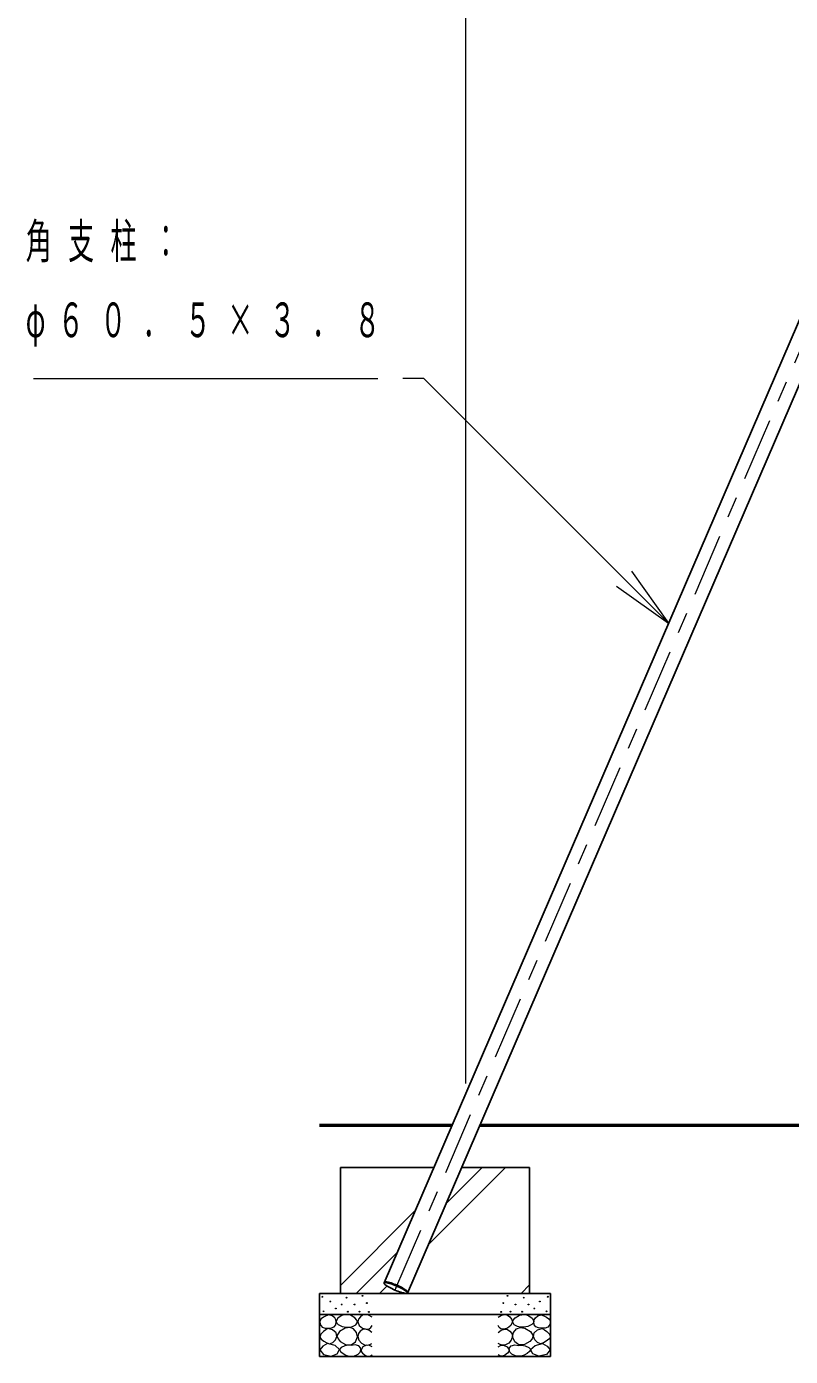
# Model space of a CAD drawing. Units: millimetres on the paper. Extents: x 197 to 617, y 140 to 437.
# Drawn here: x 340.7 to 377.1, y 201.9 to 265.2 of the extents above; entities that cross this region are included whole.
import ezdxf

# ---------------------------------------------------------------- set-up
doc = ezdxf.new("R2010")
doc.units = ezdxf.units.MM
doc.linetypes.add('USER2', pattern=[6, 3, -1, 1, -1])
doc.layers.add('線', color=2, linetype='Continuous', lineweight=25)
doc.layers.add('補助', color=2, linetype='Continuous', lineweight=13)
doc.styles.add('ＭＳ ゴシック', font='')
doc.styles.get('ＭＳ ゴシック').set_extended_font_data('MS Gothic')

msp = doc.modelspace()

# ---------------------------------------------------------------- linework, layer by layer
at = {"layer": '線', "color": 1, "linetype": 'USER2', "lineweight": 13}
for q in [(383.181, 262.833), (358.27, 205.039)]:
    msp.add_line((358.312, 205.135), q, dxfattribs=at)
at = {"layer": '線', "color": 7}
for p, q in [((357.756, 205.375), (381.625, 260.753)), ((358.867, 204.896), (382.737, 260.274)), ((355.681, 210.877), (355.681, 204.877)), ((360.128, 210.877), (355.681, 210.877)), ((364.681, 210.877), (361.445, 210.877)), ((364.681, 204.877), (364.681, 210.877)), ((354.681, 204.877), (354.681, 201.877)), ((354.681, 204.877), (365.681, 204.877)), ((365.681, 201.877), (365.681, 204.877)), ((354.681, 203.877), (365.681, 203.877)), ((354.681, 201.877), (365.681, 201.877))]:
    msp.add_line(p, q, dxfattribs=at)
at = {"layer": '線', "color": 7, "lineweight": 50}
for p, q in [((360.99, 212.877), (354.681, 212.877)), ((405.054, 212.877), (362.307, 212.877))]:
    msp.add_line(p, q, dxfattribs=at)
at = {"layer": '線', "color": 7, "lineweight": 13}
for p, q in [((359.857, 207.193), (363.541, 210.877)), ((360.708, 209.166), (362.419, 210.877)), ((355.681, 205.261), (359.242, 208.823)), ((356.419, 204.877), (358.392, 206.85)), ((364.276, 204.877), (364.681, 205.281)), ((357.541, 204.877), (357.896, 205.232))]:
    msp.add_line(p, q, dxfattribs=at)
at = {"layer": '線', "color": 7}
for points in [[(357.756, 205.375), (357.755, 205.36), (357.764, 205.341), (357.782, 205.319), (357.81, 205.294), (357.845, 205.266), (357.889, 205.236), (357.94, 205.204), (357.998, 205.171), (358.061, 205.138), (358.128, 205.104), (358.198, 205.071), (358.27, 205.039), (358.343, 205.008), (358.415, 204.98), (358.486, 204.954), (358.553, 204.932), (358.617, 204.913), (358.675, 204.898), (358.727, 204.886), (358.772, 204.879), (358.809, 204.877), (358.837, 204.879), (358.857, 204.885), (358.867, 204.896)], [(358.867, 204.896), (358.868, 204.91), (358.859, 204.929), (358.841, 204.951), (358.813, 204.976), (358.778, 205.004), (358.734, 205.034), (358.683, 205.066), (358.625, 205.099), (358.563, 205.133), (358.496, 205.166), (358.425, 205.199), (358.353, 205.232), (358.28, 205.262), (358.208, 205.29), (358.137, 205.316), (358.07, 205.338), (358.006, 205.357), (357.948, 205.373), (357.896, 205.384), (357.851, 205.391), (357.814, 205.393), (357.786, 205.391), (357.766, 205.385), (357.756, 205.375)]]:
    msp.add_lwpolyline(points, dxfattribs=at)
at = {"layer": '線'}
msp.add_lwpolyline([(358.883, 204.932), (358.883, 204.946), (358.875, 204.965), (358.856, 204.987), (358.829, 205.012), (358.793, 205.04), (358.749, 205.07), (358.698, 205.102), (358.641, 205.135), (358.578, 205.169), (358.511, 205.202), (358.441, 205.236), (358.369, 205.268), (358.296, 205.298), (358.224, 205.326), (358.153, 205.352), (358.085, 205.375), (358.022, 205.394), (357.964, 205.409), (357.912, 205.42), (357.867, 205.427), (357.83, 205.429), (357.801, 205.428), (357.782, 205.421), (357.772, 205.411)], dxfattribs=at)
at = {"layer": '補助'}
for p, q in [((361.648, 214.877), (361.648, 275.253)), ((341.063, 248.456), (357.458, 248.456)), ((359.648, 248.456), (358.648, 248.456)), ((369.181, 238.923), (359.648, 248.456)), ((371.302, 236.802), (369.181, 238.923)), ((369.534, 239.277), (371.302, 236.802)), ((368.827, 238.57), (371.302, 236.802))]:
    msp.add_line(p, q, dxfattribs=at)
for points in [[(355.13, 203.865), (355, 203.814), (354.876, 203.745), (354.759, 203.664), (354.686, 203.554), (354.706, 203.403), (354.806, 203.276), (354.944, 203.224), (355.098, 203.219), (355.25, 203.231), (355.377, 203.282), (355.452, 203.388), (355.478, 203.516), (355.461, 203.621), (355.402, 203.719), (355.279, 203.816)], [(355.918, 203.867), (355.82, 203.854), (355.707, 203.813), (355.548, 203.697), (355.475, 203.559), (355.492, 203.479), (355.567, 203.391), (355.757, 203.296), (355.956, 203.267), (356.103, 203.263), (356.253, 203.294), (356.405, 203.386), (356.48, 203.51), (356.461, 203.603), (356.367, 203.71), (356.153, 203.834)], [(364.443, 203.867), (364.541, 203.854), (364.654, 203.813), (364.813, 203.697), (364.886, 203.559), (364.869, 203.479), (364.795, 203.391), (364.605, 203.296), (364.405, 203.267), (364.258, 203.263), (364.108, 203.294), (363.956, 203.386), (363.881, 203.51), (363.9, 203.603), (363.994, 203.71), (364.208, 203.834)], [(365.232, 203.865), (365.361, 203.814), (365.485, 203.745), (365.602, 203.664), (365.675, 203.554), (365.655, 203.403), (365.555, 203.276), (365.418, 203.224), (365.263, 203.219), (365.111, 203.231), (364.985, 203.282), (364.909, 203.388), (364.883, 203.516), (364.9, 203.621), (364.959, 203.719), (365.082, 203.816)], [(355.079, 203.206), (354.972, 203.15), (354.863, 203.066), (354.734, 202.93), (354.686, 202.794), (354.759, 202.697), (354.889, 202.61), (355.022, 202.524), (355.155, 202.483), (355.308, 202.532), (355.434, 202.661), (355.496, 202.826), (355.465, 202.997), (355.302, 203.142)], [(355.664, 202.58), (355.916, 202.443), (356.183, 202.423), (356.389, 202.572), (356.486, 202.807), (356.44, 203.023), (356.302, 203.186), (356.125, 203.254), (355.902, 203.229), (355.627, 203.068), (355.507, 202.85), (355.56, 202.707)], [(364.697, 202.58), (364.445, 202.443), (364.178, 202.423), (363.973, 202.572), (363.876, 202.807), (363.921, 203.023), (364.059, 203.186), (364.236, 203.254), (364.459, 203.229), (364.734, 203.068), (364.854, 202.85), (364.801, 202.707)], [(365.282, 203.206), (365.389, 203.15), (365.498, 203.066), (365.627, 202.93), (365.675, 202.794), (365.603, 202.697), (365.472, 202.61), (365.34, 202.524), (365.206, 202.483), (365.053, 202.532), (364.927, 202.661), (364.865, 202.826), (364.896, 202.997), (365.059, 203.142)], [(355.063, 202.487), (354.836, 202.367), (354.7, 202.191), (354.87, 201.965), (355.238, 201.883), (355.525, 202.005), (355.634, 202.213), (355.418, 202.395)], [(356.205, 202.404), (356.054, 202.417), (355.891, 202.388), (355.713, 202.307), (355.626, 202.199), (355.68, 202.105), (355.799, 202.015), (355.929, 201.938), (356.075, 201.891), (356.312, 201.895), (356.518, 201.977), (356.612, 202.073), (356.653, 202.188), (356.632, 202.291), (356.551, 202.383), (356.383, 202.434)], [(364.157, 202.404), (364.307, 202.417), (364.47, 202.388), (364.649, 202.307), (364.735, 202.199), (364.681, 202.105), (364.562, 202.015), (364.433, 201.938), (364.286, 201.891), (364.049, 201.895), (363.843, 201.977), (363.749, 202.073), (363.708, 202.188), (363.729, 202.291), (363.811, 202.383), (363.979, 202.434)], [(365.299, 202.487), (365.525, 202.367), (365.661, 202.191), (365.492, 201.965), (365.123, 201.883), (364.836, 202.005), (364.727, 202.213), (364.943, 202.395)]]:
    msp.add_lwpolyline(points, close=True, dxfattribs=at)
for points in [[(357.181, 203.743), (357.012, 203.84), (356.838, 203.87), (356.726, 203.836), (356.623, 203.762), (356.534, 203.656), (356.496, 203.521), (356.57, 203.346), (356.731, 203.217), (356.897, 203.169), (357.041, 203.192), (357.122, 203.259), (357.181, 203.35)], [(363.181, 203.743), (363.349, 203.84), (363.523, 203.87), (363.635, 203.836), (363.738, 203.762), (363.828, 203.656), (363.865, 203.521), (363.792, 203.346), (363.631, 203.217), (363.465, 203.169), (363.32, 203.192), (363.239, 203.259), (363.181, 203.35)], [(357.174, 203.02), (357.031, 203.13), (356.87, 203.179), (356.736, 203.154), (356.617, 203.077), (356.529, 202.962), (356.496, 202.818), (356.55, 202.645), (356.674, 202.507), (356.826, 202.43), (356.978, 202.412), (357.081, 202.441), (357.174, 202.494)], [(363.187, 203.02), (363.33, 203.13), (363.491, 203.179), (363.625, 203.154), (363.745, 203.077), (363.832, 202.962), (363.865, 202.818), (363.812, 202.645), (363.688, 202.507), (363.535, 202.43), (363.383, 202.412), (363.28, 202.441), (363.187, 202.494)], [(357.181, 202.33), (357.06, 202.396), (356.914, 202.412), (356.74, 202.325), (356.655, 202.19), (356.667, 202.117), (356.724, 202.032), (356.868, 201.922), (357.016, 201.886), (357.102, 201.907), (357.181, 201.949)], [(363.181, 202.33), (363.301, 202.396), (363.447, 202.412), (363.621, 202.325), (363.707, 202.19), (363.694, 202.117), (363.637, 202.032), (363.494, 201.922), (363.345, 201.886), (363.259, 201.907), (363.181, 201.949)]]:
    msp.add_lwpolyline(points, dxfattribs=at)
for centre in [(354.813, 204.72), (355.96, 204.676), (356.729, 204.759), (363.632, 204.759), (364.402, 204.676), (365.548, 204.72), (354.876, 204.023), (355.193, 204.492), (355.453, 204.156), (355.732, 204.347), (356.029, 204.004), (356.351, 204.348), (356.583, 204.007), (356.929, 204.418), (357.026, 203.996), (363.335, 203.996), (363.432, 204.418), (363.778, 204.007), (364.011, 204.348), (364.332, 204.004), (364.63, 204.347), (364.908, 204.156), (365.168, 204.492), (365.485, 204.023)]:
    msp.add_circle(centre, 0.02, dxfattribs=at)

# ---------------------------------------------------------------- texts
at = {"layer": '補助', "char_height": 1.65, "attachment_point": 1, "style": 'ＭＳ ゴシック'}
for s, insert in [('\\T1.63;\\W0.55;角支柱：', (340.688, 255.831)), ('\\T1.63;\\W0.55;φ６０．５×３．８', (340.688, 252.081))]:
    msp.add_mtext(s, dxfattribs=dict(at, insert=insert))

doc.saveas('drawing.dxf')
